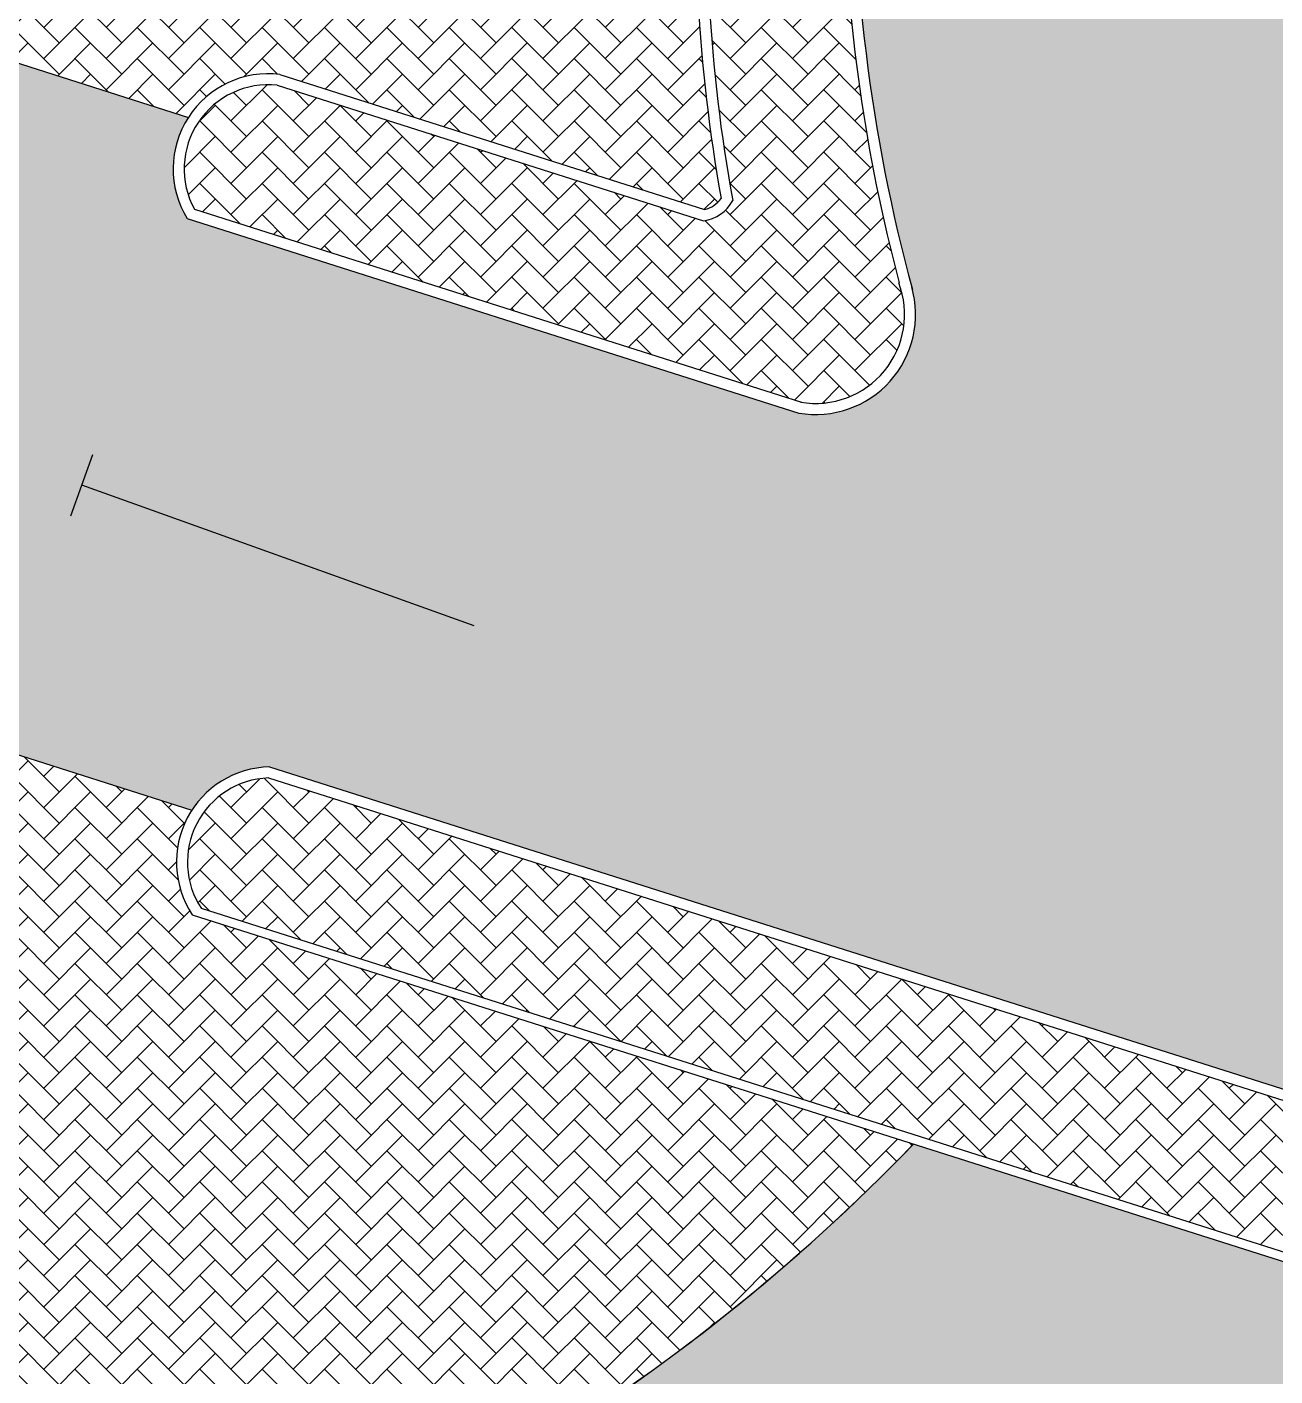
# Model space of a CAD drawing. Header units: inches. Extents: x -162 to 906, y 35 to 488.
# Drawn here: x 378.29 to 389.61, y 84.51 to 96.74 of the extents above; entities that cross this region are included whole.
import ezdxf

# ---------------------------------------------------------------- set-up
doc = ezdxf.new("R2010")
doc.units = ezdxf.units.IN
doc.header["$LTSCALE"] = 0.02
doc.header["$MEASUREMENT"] = 0
doc.layers.add('Directions', color=7, linetype='Continuous')
for name, color, linetype, true_color in [('green bed', 7, 'Continuous', 0x145200), ('jogging track', 7, 'Continuous', 0x5e5e5e), ('main rooad', 250, 'Continuous', 0x333333), ('pavements', 7, 'Continuous', 0x8a8a8a), ('ROADS', 7, 'Continuous', 0x595959)]:
    doc.layers.add(name, color=color, linetype=linetype, true_color=true_color)
pattern_1 = [(90, (0, 0), (-1.414213562, 1.414213562), [0.375, -2.453427126]), (45, (0, 0), (-1.414213562373095, 1.414213562373095), [0.375, -1.625]), (135, (0, 0), (-1.414213562373095, -1.414213562373095), [0.375, -1.625])]
pattern_2 = [(45, (0, 0), (2.220446049250313e-17, 0.282842712474619), [0.6000000000000001, -0.2]), (135, (0.14142135625, 0.14142135625), (2.220446049250313e-17, 0.282842712474619), [0.6000000000000001, -0.2])]

msp = doc.modelspace()

# ---------------------------------------------------------------- hatches: boundary and pattern name
at = {"layer": 'Directions'}
h = msp.add_hatch(color=256, dxfattribs=at)
h.dxf.hatch_style = 1
h.paths.add_polyline_path([(378.6899729329762, 92.30569169531002), (378.511038394637, 92.68385970264937), (378.8895546333802, 92.86205641359886)])
at = {"layer": 'green bed'}
h = msp.add_hatch(dxfattribs=at)
h.set_pattern_fill('GRASS', color=98, scale=2)
h.set_pattern_definition(pattern_1)
edge = h.paths.add_edge_path()
edge.add_arc((544.3615439885334, -96.65123406315908), 162.9942546159928, 95.58947193296545, 114.2394413352657)
edge.add_line((477.4441186161647, 51.97307491540785), (477.4441186161647, 51.14071426372944))
edge.add_line((477.4441186161647, 51.14071426372944), (468.4907479969479, 51.1407142637293))
edge.add_line((468.4907479969479, 51.1407142637293), (468.490747996948, 46.64071426373069))
edge.add_line((468.490747996948, 46.64071426373069), (568.0726504680192, 46.6407142637307))
edge.add_line((568.0726504680192, 46.6407142637307), (568.0726504680192, 246.4207142637306))
edge.add_line((568.0726504680192, 246.4207142637306), (368.2926504680192, 246.4207142637307))
edge.add_line((368.2926504680192, 246.4207142637307), (368.2926504680192, 230.2207142637308))
edge.add_line((368.2926504680192, 230.2207142637308), (372.7926504680192, 230.2207142637308))
edge.add_line((372.7926504680192, 230.2207142637308), (372.7926504680191, 237.8129027323037))
edge.add_line((372.7926504680191, 237.8129027323037), (559.7317900497445, 237.8129027323037))
edge.add_line((559.7317900497445, 237.8129027323037), (559.7317900497445, 81.85082150486963))
edge.add_line((559.7317900497445, 81.85082150486963), (551.5326316118169, 81.85082150486956))
edge.add_arc((525.6078797879225, 94.09321532003378), 28.67000110666355, 275.7613038748607, 334.7220068828067, ccw=False)
h = msp.add_hatch(dxfattribs=at)
h.set_pattern_fill('GRASS', color=98, scale=2)
h.set_pattern_definition(pattern_1)
h.paths.add_polyline_path([(378.5479397443222, 81.85082150486902), (372.7926504680192, 81.85082150486902), (372.7926504680192, 90.91324072219896), (368.2926504680192, 92.34339067146136), (368.2926504680192, 46.64071426373069), (461.5907479969478, 46.64071426373069), (461.5907479969479, 51.1407142637293), (452.6364527399738, 51.14071426372944), (452.6364527399738, 53.28474962331163, 0.0811521740539182), (403.2589384308404, 68.6309801356803, -0.175345666436048)])
at = {"layer": 'jogging track'}
h = msp.add_hatch(dxfattribs=at)
h.set_pattern_fill('ZIGZAG', color=250, scale=2)
h.set_pattern_definition([(0, (0, 0), (0.25, 0.25), [0.25, -0.25]), (90, (0.25, 0), (-0.25, 0.25), [0.25, -0.25])])
edge = h.paths.add_edge_path()
edge.add_line((417.7156975321639, 69.46594615606915), (417.969065127129, 65.86176399326696))
edge.add_arc((380.9829488055409, -90.15432219984123), 160.3402380925307, 69.77933316560461, 76.66332011708232, ccw=False)
edge.add_line((436.402418775813, 60.30389226445288), (437.4616694342531, 63.17964987860019))
edge.add_arc((382.2974324710599, -75.94217493688836), 149.6595308683106, 68.37080805539117, 76.31056853970608)
edge = h.paths.add_edge_path()
edge.add_line((437.4616694342531, 63.1796498786002), (436.4024187758129, 60.30389226445291))
edge.add_arc((380.9829488055412, -90.1543221998398), 160.3402380925292, 63.79716670516382, 69.77933316560461, ccw=False)
edge.add_line((451.7812165257991, 53.70879760290757), (451.881215098161, 53.65954287675747))
edge.add_line((451.881215098161, 53.65954287675747), (452.2817163203074, 53.46140710041574))
edge.add_line((452.2817163203074, 53.46140710041574), (452.6364527399738, 53.28474962331164))
edge.add_line((452.6364527399738, 53.28474962331164), (452.6364527399738, 53.6977171454275))
edge.add_arc((475.6747685152205, 50.80725181142343), 23.21893157763854, 167.2122333842641, 172.8488429831983, ccw=False)
edge.add_arc((382.2974324710605, -75.94217493688834), 149.6595308683104, 61.79453233084762, 68.37080805539136)
edge = h.paths.add_edge_path()
edge.add_arc((382.2974324710605, -75.94217493688853), 149.6595308683106, 76.31056853970631, 81.66975100254557)
edge.add_arc((405.1544948622658, 92.82819231659045), 20.72314365547698, 254.5523837049943, 266.7507007607028, ccw=False)
edge.add_line((399.6347353503269, 72.85368511626392), (398.7696277253103, 69.53965426135107))
edge.add_arc((409.172186511896, 109.3894946648826), 41.18522804957269, 255.3697728163256, 261.7451197012458)
edge.add_arc((380.9829488055414, -90.1543221998391), 160.3402380925285, 76.66332011708232, 82.01409404322169, ccw=False)
edge.add_line((417.969065127129, 65.86176399326703), (417.7156975321639, 69.46594615606915))
edge = h.paths.add_edge_path()
edge.add_arc((396.0426106886642, 79.61259211433318), 5.675280743141334, 121.11974733059171, 195.4074210882895, ccw=False)
edge.add_arc((393.1745176058944, 85.22621649228243), 0.7578760471570949, 246.1564880926161, 265.07588315044165, ccw=False)
edge.add_line((392.8681537743101, 84.5330229366636), (386.328912872351, 86.61126627980838))
edge.add_arc((373.7724993707052, 98.7035719589557), 17.43236577926966, 286.0513729555705, 316.0786880034024, ccw=False)
edge.add_line((378.5925334873219, 81.950821504869), (372.8926504680193, 81.95082150486901))
edge.add_line((372.8926504680193, 81.95082150486901), (372.8926504680193, 90.88145961221534))
edge.add_line((372.8926504680193, 90.88145961221534), (372.7926504680192, 90.91324072219896))
edge.add_line((372.7926504680192, 90.91324072219896), (372.7926504680192, 81.85082150486902))
edge.add_line((372.7926504680192, 81.85082150486902), (378.5479397443222, 81.85082150486903))
edge.add_arc((409.1721865118956, 109.389494664882), 41.18522804957197, 221.9632753249831, 255.3697728163258)
edge.add_line((398.7696277253103, 69.53965426135107), (399.6347353503269, 72.85368511626392))
edge.add_arc((405.1544948622658, 92.82819231659037), 20.72314365547691, 225.2741215216946, 254.5523837049943, ccw=False)
at = {"layer": 'main rooad'}
h = msp.add_hatch(color=256, dxfattribs=at)
h.dxf.hatch_style = 1
h.paths.add_polyline_path([(390.3926504680205, 96.95631961640376), (390.3926504680203, 105.8661261315418), (385.7926504680204, 105.8661261315417), (385.7926504680205, 98.67784607845397, 0.07246887605954433), (386.312711022341, 94.3797754503313, -0.5529843796628756), (385.2891508082217, 93.2369911145357), (379.7426549034204, 94.99969729314229, -0.2871366764935598), (379.7549251522901, 95.9166540035635), (373.8042548939799, 97.80837331060064, -0.2871837722620673), (373.2860483561234, 97.05163293173507), (368.1826504680192, 98.67352877030292), (368.1826504680192, 93.93936536171924), (373.2483895338866, 92.33163040176404, -0.2474705601306619), (373.5977205482048, 91.60510204893204), (379.786967112162, 89.63759798291335, -0.2473518906721841), (380.4909713251466, 90.02964696946127), (391.0895324352045, 86.66086853182037), (392.7440073602075, 91.86603530734212, -0.1743973109735686)])
h.paths.add_polyline_path([(373.2312274982868, 93.48407381148711), (373.7320298064182, 93.33024840571825, 0.136885593434229), (373.8528451911118, 93.49601967156792, -0.4388742389498292), (373.8543361689794, 93.50007831542644, -0.1296456302923607)], flags=16)
h.paths.add_polyline_path([(372.3385003884485, 95.62246718098251), (372.4120177436583, 95.64867854173461, 0.1121032960755079)], flags=16)
h.paths.add_polyline_path([(371.9444903876163, 93.99861051714193, -0.3671245988908965), (371.8551786868538, 94.2084735023468, -0.04201271442390537), (371.9893794447568, 94.88915994529889), (372.3038703000317, 95.5995341801695, -0.04389769013188753), (373.771642089084, 95.2943220882856, -0.1940647767494694), (374.2223884025334, 94.97129230291995, -0.374921882182254), (374.2411247023814, 94.85694750283515, 0.06698022011325247), (373.9785520878608, 94.27091018345858, 0.06698022011325808), (373.8626651006693, 93.63928187203014, -0.374921882184108), (373.782412787988, 93.5557034744155, -0.1940647767490674), (373.2279689883974, 93.54509430781603, -0.04352411152541594), (371.8570715848317, 94.11972638930301), (371.8584141439189, 94.10941069566208), (371.9359915224411, 94.00955053657297), (371.9483067013736, 93.99675427775735), (372.5289951799926, 93.71430977955033), (373.0956288352458, 93.4999469362461), (373.3856366817465, 93.41157608967887), (373.7320298064182, 93.33024840571827), (373.8064622849576, 93.3069490654455), (373.8066306767181, 93.30749085341539, -0.07234595881040105)], flags=16)
h.paths.add_polyline_path([(374.3086826001532, 95.1855858965956), (373.8089163369244, 95.3427446998105, -0.1296456302949002), (374.3131715537959, 94.97634705255922, 0.1397721478876945)], flags=16)
h.paths.add_polyline_path([(374.1199464241379, 95.26447771565083), (374.3703583939568, 95.16727003493554, 0.00973391939883871)], flags=16)
h.paths.add_polyline_path([(374.4291456037967, 95.31038634856908), (374.41298703648, 95.27104863218031), (374.4167995692875, 95.2706639004382)], flags=16)
h.paths.add_polyline_path([(376.9473253623127, 94.15329662137721, -0.05661205680016135), (376.8025307475717, 93.39319645666909, -0.05836784090294996), (376.4787954792407, 92.66424468258299), (376.4734733678837, 92.66013114601071, -0.258522065256382), (376.313885746798, 92.5991649425686), (376.3118054090768, 92.59947301395248, -0.0630651611462776), (374.5173862952578, 93.08787375742969, -0.009099346397687455), (374.2650368295938, 93.16129770990607), (374.2378122807107, 93.1697065406552), (374.2650368295901, 93.16129770990722, -0.002427968363313267), (374.1981670842192, 93.18243795131409), (373.8749299580411, 93.28635548938999), (373.8457550502963, 93.1419331735396), (373.7605253864551, 93.15915050982898), (373.8040856055828, 93.32183956733095, 0.01447450789367703), (374.1981670842188, 93.18243795131421), (374.5066552959019, 93.0923160353917, 0.1807271955117988), (374.6642398370209, 93.30919499970615, -0.03433909502281508), (375.2810010484135, 93.06443389278223), (375.3748332128563, 92.9325253617532, 0.09585782196464969), (375.7886362176716, 92.88673435872145), (375.3905878421662, 93.07679038719584, -0.372604975481092), (375.3444056585915, 93.18246881331196), (375.5325802545235, 93.78790658532333), (375.7207548504553, 94.39334435733468, -0.3726049754811012), (375.8187049607414, 94.45422538657239), (376.2543583403213, 94.38516066285177, 0.09585782196466097), (375.8875035206098, 94.58200396095283), (375.7354298584859, 94.52652480333029, -0.03433909502281032), (375.0885872442998, 94.67450123325726, 0.1820461089192733), (375.0809694946261, 94.94430972328581, 0.009739202274512493), (374.8136482161698, 95.0318559052123), (374.7109755892523, 95.05907898854608), (374.6076052497409, 95.09158530207864, 0.005721648168149471), (374.4477198876164, 95.13340970404221), (374.4512871241976, 95.1407418205128), (374.574957817804, 95.10185176404046), (374.6076052497409, 95.09158530207864, -0.007427262166549462), (374.8136482161697, 95.03185590521231), (374.8163588735321, 95.03113718929472), (374.9138940564596, 95.00082252363462), (375.0114292393871, 94.97050785797454), (375.0930640780748, 94.94007422316878, -0.0630651611463503), (376.8481897782363, 94.32524984262702, -0.3083044826319282)], flags=16)
h.paths.add_polyline_path([(376.2445802654499, 94.35696960851436, -0.108752077014392), (376.1720532760083, 93.58915357884078, -0.1087520770152298), (375.7965611414348, 92.91550138630849), (375.426183006934, 93.09234571380406, -0.3726049754811058), (375.3800008233594, 93.19802413992018), (375.560630971566, 93.77918821228965), (375.7412611197724, 94.3603522846591, -0.3726049754811211), (375.8392112300585, 94.4212333138968)], flags=0)
h.paths.add_polyline_path([(374.2031503254396, 94.85120214309299, 0.06437351135544081), (373.950498703545, 94.27962938549881, 0.06437351135505354), (373.8346379578858, 93.66554099863546, -0.3752568907938714), (373.7534328970762, 93.5827786951226, -0.1931549083256144), (373.2866134731061, 93.55610834456526, -0.1027562883027826), (373.2410275985542, 93.76664248171188, -0.0556437822824568), (373.3843088052639, 94.45560544820034, -0.05564378228282049), (373.656814089417, 95.10440460318122, -0.1027562883029619), (373.8137110353836, 95.25200556255895, -0.1931549083255937), (374.183166527755, 94.96541470200822, -0.375256890794141)], flags=0)
h.paths.add_polyline_path([(369.5375138939858, 94.59628216986918), (369.5375138939858, 97.30006798160179), (367.9919818339584, 97.30006798160179), (367.9919818339584, 94.59628216986918)], flags=9)
at = {"layer": 'pavements', "true_color": 0x000000}
h = msp.add_hatch(dxfattribs=at)
h.set_pattern_fill('AR-HBONE', color=18, scale=0.05)
h.set_pattern_definition(pattern_2)
h.paths.add_polyline_path([(386.1945031374057, 94.41816156823633), (386.199434415497, 94.41659438816794, -0.05915676148208952), (385.6926504680205, 97.96104872554929), (385.6926504680203, 110.9185686242643, 0.9378944466999518), (384.4926504680203, 110.9556755806621), (384.4926504680204, 98.78160883798124, 0.06326552106965169), (384.6900228894482, 95.16266279840984, -0.2452897856594478), (384.4261971957695, 94.9801363291845), (380.5611852827834, 96.20845270516894, 0.604054390370734), (379.8099333427806, 95.08323643389723), (385.3126191911152, 93.33445385150148, 0.5787838103986613)])
h = msp.add_hatch(dxfattribs=at)
h.set_pattern_fill('AR-HBONE', color=18, scale=0.05)
h.set_pattern_definition(pattern_2)
h.paths.add_polyline_path([(384.3926504680203, 110.8390695874622, -0.02068686462318869), (384.3902518855145, 110.8970183410499, 0.109525753666932), (376.8065791547705, 109.5735578889054), (376.8065303062998, 109.4743012463459), (372.8926504680193, 107.209503832714), (372.8926504680193, 98.7502405452476), (373.3499764917635, 98.60513246502724, -0.2871837722620669), (373.8042548939799, 97.80837331060064), (379.7549251522901, 95.9166540035635, -0.287136676493534), (380.5850237759381, 96.30639294543525), (384.4347631029854, 95.0829030558241, 0.1888337771422202), (384.5848755855026, 95.18202350342561, -0.06254512135786994), (384.3926504680204, 98.78519804671414)])
h.paths.add_polyline_path([(376.6566175384705, 103.0983257627271), (376.6566175384705, 98.69832576272711), (375.5316175384705, 98.69832576272711), (375.5316175384705, 98.79336092698486), (374.5316175384705, 98.79336092698486), (374.5316175384705, 98.69832576272711), (373.2566175384706, 98.69832576272711), (373.2566175384706, 103.0983257627271)], flags=16)
h.paths.add_polyline_path([(375.4813939593008, 99.76116664159431), (375.4779169316948, 98.8691647789971), (375.531912201827, 98.86895430517107), (375.5316175384705, 98.79336092698486), (375.456024160285, 98.7936555903413), (375.4563188236415, 98.86924896852751), (375.4390403371987, 98.86931632015184), (375.4425140608853, 99.76047059034147, 0.4156341500399359), (374.5867932171705, 98.82944151112889), (374.6073447980892, 98.82936140096635), (374.6072185137936, 98.79696423888649), (374.5316251356073, 98.79725890224293), (374.5319197989638, 98.87285228042914), (374.5859150690977, 98.87264180660311, -0.4015010847136904), (375.4425140608853, 99.76047059034147), (375.4425173648046, 99.76131818274905)], flags=0)
h.paths.add_polyline_path([(373.560110284964, 100.1234135831428), (376.2953081021536, 100.1234135831428), (376.2953081021536, 101.2428542379859), (373.560110284964, 101.2428542379859)], flags=8)
h = msp.add_hatch(dxfattribs=at)
h.set_pattern_fill('AR-HBONE', color=18, scale=0.05)
h.set_pattern_definition(pattern_2)
h.paths.add_polyline_path([(379.7896719703919, 88.68950962295314), (378.1516019746746, 81.950821504869), (378.5925334873219, 81.950821504869, 0.1317737496195063), (386.328912872351, 86.61126627980838)])
h.paths.add_polyline_path([(379.7896719703919, 88.68950962295314, -0.2987211950248876), (379.786967112162, 89.63759798291335), (373.5977205482048, 91.60510204893204, -0.2988530158694639), (373.048331499006, 90.83198245253384), (372.8926504680193, 90.88145961221534), (372.8926504680193, 81.95082150486901), (378.1516019746746, 81.950821504869)])
h.paths.add_polyline_path([(376.5056191254334, 86.0636604361921), (373.1056191254335, 86.06366043619215), (373.1056191254336, 90.46366043619219), (374.3806191254336, 90.46366043619213), (374.3806191254335, 90.36171144115224), (374.3806267225679, 90.35976246093401), (374.4562201007541, 90.36005712429045), (375.3806191254335, 90.3636604355796), (375.3806191254335, 90.4636604361921), (376.5056191254335, 90.4636604361921)], flags=16)
h.paths.add_polyline_path([(375.3269185186554, 90.28785658417983), (375.3303955462614, 89.39585472158262), (375.2915189517652, 89.39570318042789), (375.2880419241592, 90.2877050430251), (375.3269185186554, 90.28785658417983), (375.3267501395946, 90.3310528002862), (375.3051520315412, 90.33096861075579), (375.3050257472456, 90.36336577283564), (375.3806191254311, 90.36366043619208), (375.3809137887876, 90.28806705800586)], flags=0)
h.paths.add_polyline_path([(373.3488838233632, 87.73374110274573), (376.0840816405528, 87.73374110274573), (376.0840816405528, 88.85318175758883), (373.3488838233632, 88.85318175758883)], flags=8)
h = msp.add_hatch(dxfattribs=at)
h.set_pattern_fill('AR-HBONE', color=18, scale=0.05)
h.set_pattern_definition(pattern_2)
h.paths.add_polyline_path([(380.4802315777858, 89.92925995309483, 0.581077684737647), (379.8696066844244, 88.74998529070302), (392.907699280263, 84.60937677538598, 0.9212349506457316), (393.517833076833, 85.78741347968875)])

# ---------------------------------------------------------------- linework, layer by layer
at = {"layer": 'Directions'}
for p, q in [((378.6899729329762, 92.30569169531002), (378.8895546333802, 92.86205641359886)), ((382.3447659522315, 91.30846366177046), (378.7897181022673, 92.58374671188244))]:
    msp.add_line(p, q, dxfattribs=at)
at = {"layer": 'ROADS'}
for p, q in [((373.8042548939799, 97.80837331060064), (379.7549251522901, 95.9166540035635)), ((373.5977205482048, 91.60510204893204), (379.786967112162, 89.63759798291336))]:
    msp.add_line(p, q, dxfattribs=at)
for points in [[(380.5850237759382, 96.30639294543522), (384.4347631029854, 95.0829030558241)], [(380.5611852827834, 96.20845270516894), (384.4261971957696, 94.98013632918449)], [(379.8099333427806, 95.08323643389723), (385.3126191911152, 93.33445385150148)], [(379.7426549034204, 94.99969729314229), (385.2891508082217, 93.2369911145357)], [(386.1945031374057, 94.41816156823633), (386.199434415497, 94.41659438816794)], [(380.4909713251466, 90.02964696946127), (393.5709374856631, 85.872147898686)], [(380.4802315777858, 89.92925995309483), (393.517833076833, 85.78741347968875)], [(379.7896719703919, 88.68950962295314), (392.8681537743101, 84.5330229366636)], [(379.8696066844244, 88.74998529070304), (392.9076992802628, 84.60937677538605)]]:
    msp.add_lwpolyline(points, dxfattribs=at)
for centre, radius, start, end in [((398.8347233309274, 97.74895085830265), 14.4792015253952, 175.8959482908755, 190.2115865778558), ((398.8347233309274, 97.74895085830265), 14.3792015253952, 175.8959482908755, 190.3617870788935), ((400.8021101546308, 98.31347116164159), 15.01388188191126, 178.6093406741416, 195.2851301806378), ((400.8726981250585, 98.32302580094382), 15.18436282077903, 181.3659923573696, 194.907941337676), ((380.4813296313954, 95.44837317552059), 0.8642629236388886, 83.10905975797341, 211.2747704058752), ((380.4813296313954, 95.44837317552059), 0.7642629236388886, 84.00238036199958, 208.5394182542174), ((384.3832715507817, 95.32411297344008), 0.3466446924315318, 277.1133001767064, 332.2411519423364), ((384.3832715507817, 95.32411297344008), 0.2466446924315318, 282.0501715221007, 324.8240187861281), ((385.4422723470667, 94.12962380820768), 0.8056706528702184, 260.2662614332222, 20.98562035810887), ((385.4422723470667, 94.12962380820768), 0.9056706528702184, 260.2662614332222, 16.03389505509709), ((380.5109719037164, 89.16561550126482), 0.8642629236388886, 91.32604444444098, 213.4274627204955), ((380.5109719037164, 89.16561550126482), 0.7642629236388886, 92.30518338406863, 213.427462720489), ((373.7724993707052, 98.70357195895564), 17.43236577926959, 286.0513729555706, 316.0786880034026), ((373.7725056360838, 98.703561557246), 17.43235405070779, 286.0513626185668, 316.0732151104137)]:
    msp.add_arc(centre, radius, start, end, dxfattribs=at)

doc.saveas('drawing.dxf')
